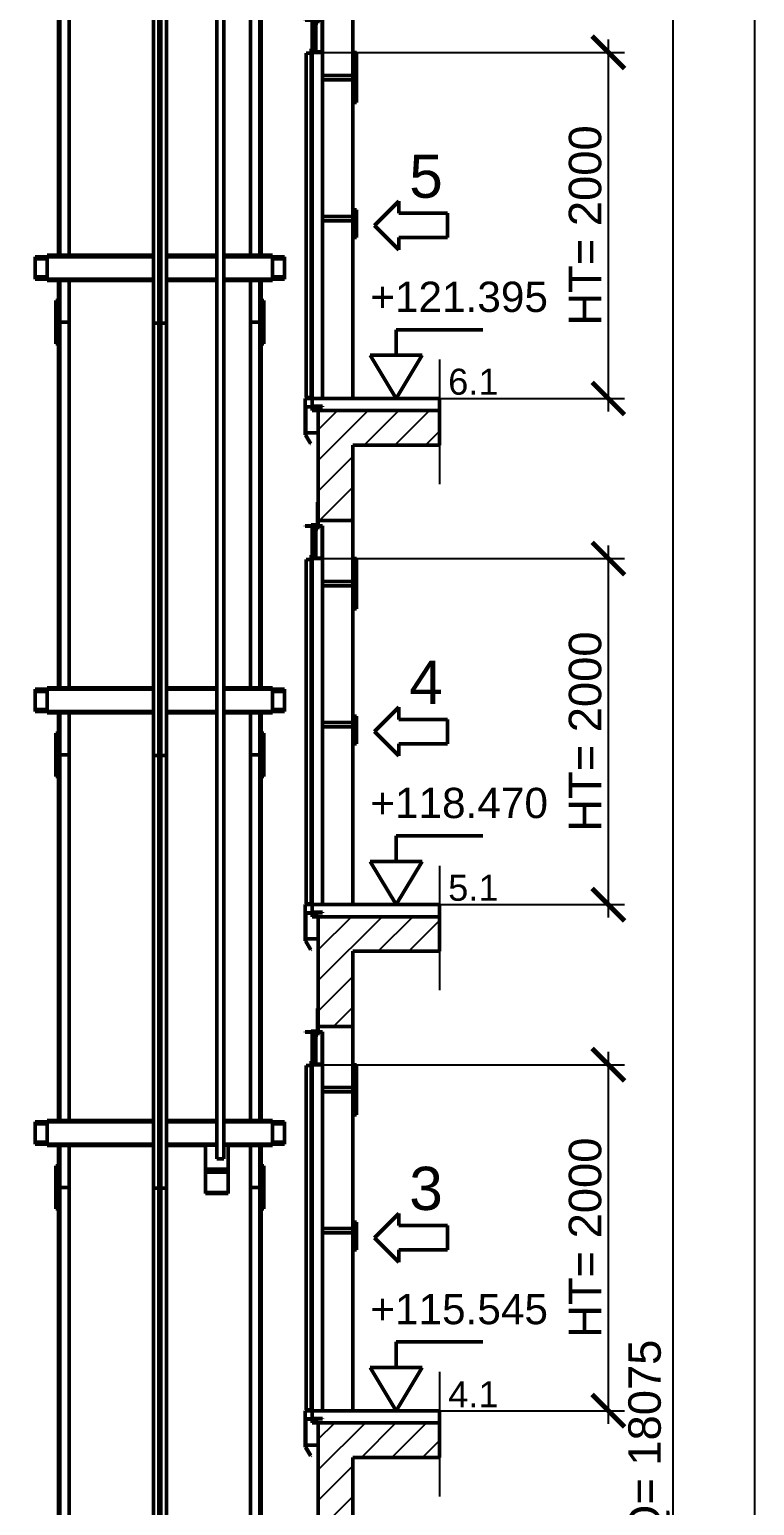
# Model space of a CAD drawing. Header units: millimetres. Extents: x -2854 to 202754, y -48725 to 27067.
# Drawn here: x 38312 to 42499, y 11479 to 20009 of the extents above; entities that cross this region are included whole.
import ezdxf

# ---------------------------------------------------------------- set-up
doc = ezdxf.new("R2010")
doc.units = ezdxf.units.MM
doc.linetypes.add('AM_ISO08W050', pattern=[18, 12, -1.5, 3, -1.5])
for name, color, linetype, lineweight in [('AM_0', 7, 'Continuous', 50), ('AM_5', 3, 'Continuous', 25), ('AM_8', 1, 'Continuous', 25), ('LDCar-AM_0', 7, 'Continuous', 50), ('LDCar-AM_4', 3, 'Continuous', 25), ('LDDoorFixingPoints-AM_0', 7, 'Continuous', 50), ('LDGuides-AM_0', 7, 'Continuous', 50), ('LDHallButton-AM_0', 7, 'Continuous', 50), ('LDRailBrackets-AM_0', 7, 'Continuous', 50), ('LDShaft-AM_0', 7, 'Continuous', 50), ('LDShaft-AM_5', 3, 'Continuous', 25), ('LDShaft-AM_7', 4, 'AM_ISO08W050', 25)]:
    doc.layers.add(name, color=color, linetype=linetype, lineweight=lineweight)
doc.layers.add('AM_VIEWS', color=1, linetype='Continuous', lineweight=25, plot=False)
doc.styles.add('LD', font='ARIALUNI.ttf')
doc.dimstyles.new('LIFT', dxfattribs={"dimtxt": 2.5, "dimasz": 2.5, "dimexe": 1.25, "dimexo": 0, "dimgap": 0.5, "dimtad": 1, "dimdec": 0, "dimzin": 1, "dimdsep": 46, "dimtxsty": 'LD', "dimblk": 'ARCHTICK', "dimcen": 0, "dimdle": 1, "dimclrd": 3, "dimclre": 3, "dimclrt": 4, "dimadec": 0, "dimazin": 0, "dimtp": 0.1, "dimtm": 0.1, "dimtfac": 0.71, "dimtdec": 0, "dimtix": 1, "dimtmove": 0, "dimatfit": 3, "dimfxl": 1, "dimtolj": 1, "dimarcsym": 0})

# ---------------------------------------------------------------- blocks, each defined once
blk = doc.blocks.new('LD_20260610085845_0000000C')
at = {"layer": 'LDShaft-AM_0'}
for p, q in [((200, 18312.5), (200, 18665)), ((25, 18312.5), (80, 18312.5)), ((80, 18287.5), (25, 18287.5)), ((80, 18312.5), (200, 18312.5)), ((200, 18287.5), (80, 18287.5)), ((200, 18287.5), (200, 18312.5)), ((200, 17497.5), (200, 18287.5)), ((25, 17497.5), (80, 17497.5)), ((80, 17497.5), (200, 17497.5)), ((200, 17472.5), (200, 17497.5)), ((80, 17472.5), (25, 17472.5)), ((200, 17472.5), (80, 17472.5)), ((200, 16445), (200, 17472.5)), ((80, 16375), (0, 16375)), ((0, 16375), (0, 15740)), ((200, 16375), (80, 16375)), ((700, 16375), (200, 16375)), ((700, 16175), (700, 16375)), ((200, 15740), (200, 16175)), ((200, 16175), (700, 16175)), ((0, 15740), (0, 15710)), ((0, 15740), (80, 15740)), ((80, 15740), (200, 15740)), ((200, 15387.5), (200, 15740)), ((25, 15387.5), (80, 15387.5)), ((80, 15362.5), (25, 15362.5)), ((80, 15387.5), (200, 15387.5)), ((200, 15362.5), (80, 15362.5)), ((200, 15362.5), (200, 15387.5)), ((200, 14572.5), (200, 15362.5)), ((25, 14572.5), (80, 14572.5)), ((80, 14547.5), (25, 14547.5)), ((80, 14572.5), (200, 14572.5)), ((200, 14547.5), (80, 14547.5)), ((200, 14547.5), (200, 14572.5)), ((200, 13520), (200, 14547.5)), ((80, 13450), (0, 13450)), ((0, 13450), (0, 12815)), ((200, 13450), (80, 13450)), ((700, 13450), (200, 13450)), ((700, 13250), (700, 13450)), ((200, 12815), (200, 13250)), ((200, 13250), (700, 13250)), ((0, 12815), (0, 12785)), ((0, 12815), (80, 12815)), ((80, 12815), (200, 12815)), ((200, 12462.5), (200, 12815)), ((25, 12462.5), (80, 12462.5)), ((80, 12462.5), (200, 12462.5)), ((200, 12437.5), (200, 12462.5)), ((80, 12437.5), (25, 12437.5)), ((200, 12437.5), (80, 12437.5)), ((200, 11647.5), (200, 12437.5)), ((25, 11647.5), (80, 11647.5)), ((80, 11622.5), (25, 11622.5)), ((80, 11647.5), (200, 11647.5)), ((200, 11622.5), (80, 11622.5)), ((200, 11622.5), (200, 11647.5)), ((200, 10595), (200, 11622.5)), ((80, 10525), (0, 10525)), ((0, 10525), (0, 9890)), ((200, 10525), (80, 10525)), ((700, 10525), (200, 10525)), ((700, 10325), (700, 10525)), ((200, 9890), (200, 10325)), ((200, 10325), (700, 10325))]:
    blk.add_line(p, q, dxfattribs=at)
blk = doc.blocks.new('LD_20260610085845_00000031')
at = {"layer": 'LDShaft-AM_0'}
for p, q in [((0, 0), (-35, 0)), ((-35, 0), (-35, -1)), ((0, -1), (0, 0)), ((-71, -1), (-71, -151)), ((-35, -1), (-71, -1)), ((-35, -1), (0, -1)), ((0, -151), (0, -22.5)), ((-71, -151), (0, -151))]:
    blk.add_line(p, q, dxfattribs=at)
blk = doc.blocks.new('LD_20260610085845_00000032')
at = {"layer": 'LDHallButton-AM_0'}
for p, q in [((5, 285), (0, 285)), ((0, 285), (0, 5)), ((18, 290), (5, 290)), ((5, 290), (5, 0)), ((5, 5), (5, 285)), ((21, 290), (18, 290)), ((21, 0), (21, 290)), ((0, 5), (5, 5)), ((5, 0), (18, 0)), ((18, 0), (21, 0))]:
    blk.add_line(p, q, dxfattribs=at)
blk = doc.blocks.new('LD_20260610085845_00000033')
at = {"layer": 'LDCar-AM_0'}
for p, q in [((-40, 2190), (-100, 2190)), ((-100, 2190), (-100, 2187)), ((-100, 2187), (-43, 2187)), ((-60, 2187), (-60, 2003)), ((-43, 2187), (-43, 2010)), ((-30, 2190), (-40, 2190)), ((-40, 2010), (-40, 2190)), ((-30, 2190), (-30, 2170)), ((0, 2190), (-30, 2190)), ((-30, 2170), (-27, 2170)), ((-27, 2170), (-27, 2187)), ((-27, 2187), (-3, 2187)), ((-3, 2187), (-3, 2003)), ((0, 2000), (0, 2190)), ((-66.5, 1995), (-95, 1995)), ((-95, 1995), (-95, 5)), ((-63.5, 2020), (-66.5, 2020)), ((-66.5, 2020), (-66.5, 2000)), ((-66.5, 2000), (0, 2000)), ((-66.5, 5), (-66.5, 1995)), ((-63.5, 2003), (-63.5, 2020)), ((-3, 2003), (-63.5, 2003)), ((-60, 2000), (-60, 0)), ((-43, 2010), (-40, 2010)), ((0, 0), (0, 2000)), ((-60, 0), (-100, 0)), ((-100, 0), (-100, -47.5)), ((-95, 5), (-66.5, 5)), ((-60, -44.5), (-60, 0)), ((-60, 0), (0, 0)), ((-100, -47.5), (-100, -210)), ((-97, -210), (-97, -47.5)), ((-97, -47.5), (-60, -47.5)), ((0, -44.5), (-60, -44.5)), ((-60, -47.5), (0, -47.5)), ((0, -47.5), (0, -44.5)), ((-100, -210), (-97, -210)), ((-97.2, -210.2), (-99.8, -211.8)), ((-99.8, -211.8), (-69.8, -260.8)), ((-67.2, -259.2), (-97.2, -210.2)), ((-69.8, -260.8), (-67.2, -259.2))]:
    blk.add_line(p, q, dxfattribs=at)
blk = doc.blocks.new('LD_20260610085845_00000035')
at = {"layer": 'LDDoorFixingPoints-AM_0'}
for p, q in [((-1, 35), (-5, 35)), ((-5, 35), (-5, -96)), ((-1, -100), (-1, 35)), ((-5, -96), (-41, -96)), ((-41, -96), (-41, -100)), ((-41, -100), (-1, -100))]:
    blk.add_line(p, q, dxfattribs=at)
blk = doc.blocks.new('LD_20260610085845_00000036')
at = {"layer": 'LDHallButton-AM_0'}
for p, q in [((5, 155), (0, 155)), ((0, 155), (0, 5)), ((18, 160), (5, 160)), ((5, 160), (5, 0)), ((5, 5), (5, 155)), ((21, 160), (18, 160)), ((20, 0), (20, 105)), ((20, 105), (21, 105)), ((21, 89.5), (20, 89.5)), ((20, 89.5), (20, 56.5)), ((21, 105), (21, 160)), ((21, 56.5), (21, 89.5)), ((0, 5), (5, 5)), ((5, 0), (18, 0)), ((18, 0), (20, 0)), ((20, 56.5), (21, 56.5))]:
    blk.add_line(p, q, dxfattribs=at)
blk = doc.blocks.new('LD_20260610085845_00000037')
at = {"layer": 'LDShaft-AM_0'}
for p, q in [((0, 0), (-35, 0)), ((-35, 0), (-35, -70)), ((80, 0), (0, 0)), ((200, 0), (80, 0)), ((700, 0), (200, 0)), ((700, -70), (700, 0)), ((-35, -70), (0, -70)), ((0, -70), (80, -70)), ((80, -70), (200, -70)), ((200, -70), (700, -70))]:
    blk.add_line(p, q, dxfattribs=at)
blk = doc.blocks.new('LD_ENTRY_FLOOR_R')
for p, q in [((0, 0), (-150, 250)), ((150, 250), (0, 0))]:
    blk.add_line(p, q)
at = {"layer": 'AM_0'}
for p, q in [((0, 397.7), (500, 397.7)), ((0, 250), (0, 397.7)), ((-150, 250), (150, 250))]:
    blk.add_line(p, q, dxfattribs=at)
blk = doc.blocks.new('LD_20260610085845_00000039')
at = {"layer": 'LDCar-AM_0'}
blk.add_blockref('LD_ENTRY_FLOOR_R', (0, 0), dxfattribs=at)
at = {"layer": 'LDCar-AM_0', "style": 'LD'}
blk.add_text('+115.545', height=175, dxfattribs=at).set_placement((-150, 500))
blk = doc.blocks.new('LD_ENTRY_R')
for p, q in [((0, 0), (140.6, 140.6)), ((140.6, 70.3), (140.6, 140.6)), ((0, 0), (140.6, -140.6)), ((140.6, 70.3), (422, 70.3)), ((422, -70.3), (422, 70.3)), ((140.6, -70.3), (422, -70.3)), ((140.6, -70.3), (140.6, -140.6))]:
    blk.add_line(p, q)
blk = doc.blocks.new('LD_20260610085845_0000003A')
at = {"layer": 'LDCar-AM_0'}
blk.add_blockref('LD_ENTRY_R', (0, 0), dxfattribs=at)
at = {"layer": 'LDCar-AM_0', "style": 'LD'}
blk.add_text('3', height=250, dxfattribs=at).set_placement((200, 160))
blk = doc.blocks.new('LD_20260610085845_0000003C')
at = {"layer": 'LDShaft-AM_0'}
for p, q in [((0, 0), (-35, 0)), ((-35, 0), (-35, -1)), ((0, -1), (0, 0)), ((-71, -1), (-71, -151)), ((-35, -1), (-71, -1)), ((-35, -1), (0, -1)), ((0, -151), (0, -22.5)), ((-71, -151), (0, -151))]:
    blk.add_line(p, q, dxfattribs=at)
blk = doc.blocks.new('LD_20260610085845_0000003D')
at = {"layer": 'LDCar-AM_0'}
for p, q in [((-40, 2190), (-100, 2190)), ((-100, 2190), (-100, 2187)), ((-100, 2187), (-43, 2187)), ((-60, 2187), (-60, 2003)), ((-43, 2187), (-43, 2010)), ((-30, 2190), (-40, 2190)), ((-40, 2010), (-40, 2190)), ((-30, 2190), (-30, 2170)), ((0, 2190), (-30, 2190)), ((-30, 2170), (-27, 2170)), ((-27, 2170), (-27, 2187)), ((-27, 2187), (-3, 2187)), ((-3, 2187), (-3, 2003)), ((0, 2000), (0, 2190)), ((-66.5, 1995), (-95, 1995)), ((-95, 1995), (-95, 5)), ((-63.5, 2020), (-66.5, 2020)), ((-66.5, 2020), (-66.5, 2000)), ((-66.5, 2000), (0, 2000)), ((-66.5, 5), (-66.5, 1995)), ((-63.5, 2003), (-63.5, 2020)), ((-3, 2003), (-63.5, 2003)), ((-60, 2000), (-60, 0)), ((-43, 2010), (-40, 2010)), ((0, 0), (0, 2000)), ((-60, 0), (-100, 0)), ((-100, 0), (-100, -47.5)), ((-95, 5), (-66.5, 5)), ((-60, -44.5), (-60, 0)), ((-60, 0), (0, 0)), ((-100, -47.5), (-100, -210)), ((-97, -210), (-97, -47.5)), ((-97, -47.5), (-60, -47.5)), ((0, -44.5), (-60, -44.5)), ((-60, -47.5), (0, -47.5)), ((0, -47.5), (0, -44.5)), ((-100, -210), (-97, -210)), ((-97.2, -210.2), (-99.8, -211.8)), ((-99.8, -211.8), (-69.8, -260.8)), ((-67.2, -259.2), (-97.2, -210.2)), ((-69.8, -260.8), (-67.2, -259.2))]:
    blk.add_line(p, q, dxfattribs=at)
blk = doc.blocks.new('LD_20260610085845_0000003F')
at = {"layer": 'LDDoorFixingPoints-AM_0'}
for p, q in [((-1, 35), (-5, 35)), ((-5, 35), (-5, -96)), ((-1, -100), (-1, 35)), ((-5, -96), (-41, -96)), ((-41, -96), (-41, -100)), ((-41, -100), (-1, -100))]:
    blk.add_line(p, q, dxfattribs=at)
blk = doc.blocks.new('LD_20260610085845_00000040')
at = {"layer": 'LDHallButton-AM_0'}
for p, q in [((5, 285), (0, 285)), ((0, 285), (0, 5)), ((18, 290), (5, 290)), ((5, 290), (5, 0)), ((5, 5), (5, 285)), ((21, 290), (18, 290)), ((21, 0), (21, 290)), ((0, 5), (5, 5)), ((5, 0), (18, 0)), ((18, 0), (21, 0))]:
    blk.add_line(p, q, dxfattribs=at)
blk = doc.blocks.new('LD_20260610085845_00000041')
at = {"layer": 'LDHallButton-AM_0'}
for p, q in [((5, 155), (0, 155)), ((0, 155), (0, 5)), ((18, 160), (5, 160)), ((5, 160), (5, 0)), ((5, 5), (5, 155)), ((21, 160), (18, 160)), ((20, 105), (21, 105)), ((20, 0), (20, 105)), ((21, 89.5), (20, 89.5)), ((20, 89.5), (20, 56.5)), ((21, 105), (21, 160)), ((21, 56.5), (21, 89.5)), ((0, 5), (5, 5)), ((5, 0), (18, 0)), ((18, 0), (20, 0)), ((20, 56.5), (21, 56.5))]:
    blk.add_line(p, q, dxfattribs=at)
blk = doc.blocks.new('LD_20260610085845_00000042')
at = {"layer": 'LDShaft-AM_0'}
for p, q in [((0, 0), (-35, 0)), ((-35, 0), (-35, -70)), ((80, 0), (0, 0)), ((200, 0), (80, 0)), ((700, 0), (200, 0)), ((700, -70), (700, 0)), ((-35, -70), (0, -70)), ((0, -70), (80, -70)), ((80, -70), (200, -70)), ((200, -70), (700, -70))]:
    blk.add_line(p, q, dxfattribs=at)
blk = doc.blocks.new('LD_20260610085845_00000044')
at = {"layer": 'LDCar-AM_0'}
blk.add_blockref('LD_ENTRY_R', (0, 0), dxfattribs=at)
at = {"layer": 'LDCar-AM_0', "style": 'LD'}
blk.add_text('4', height=250, dxfattribs=at).set_placement((200, 160))
blk = doc.blocks.new('LD_20260610085845_00000045')
at = {"layer": 'LDCar-AM_0'}
blk.add_blockref('LD_ENTRY_FLOOR_R', (0, 0), dxfattribs=at)
at = {"layer": 'LDCar-AM_0', "style": 'LD'}
blk.add_text('+118.470', height=175, dxfattribs=at).set_placement((-150, 500))
blk = doc.blocks.new('LD_20260610085845_00000047')
at = {"layer": 'LDShaft-AM_0'}
for p, q in [((0, 0), (-35, 0)), ((-35, 0), (-35, -1)), ((0, -1), (0, 0)), ((-71, -1), (-71, -151)), ((-35, -1), (-71, -1)), ((-35, -1), (0, -1)), ((0, -151), (0, -22.5)), ((-71, -151), (0, -151))]:
    blk.add_line(p, q, dxfattribs=at)
blk = doc.blocks.new('LD_20260610085845_00000048')
at = {"layer": 'LDHallButton-AM_0'}
for p, q in [((5, 155), (0, 155)), ((0, 155), (0, 5)), ((18, 160), (5, 160)), ((5, 160), (5, 0)), ((5, 5), (5, 155)), ((21, 160), (18, 160)), ((20, 0), (20, 105)), ((20, 105), (21, 105)), ((21, 89.5), (20, 89.5)), ((20, 89.5), (20, 56.5)), ((21, 105), (21, 160)), ((21, 56.5), (21, 89.5)), ((0, 5), (5, 5)), ((5, 0), (18, 0)), ((18, 0), (20, 0)), ((20, 56.5), (21, 56.5))]:
    blk.add_line(p, q, dxfattribs=at)
blk = doc.blocks.new('LD_20260610085845_00000049')
at = {"layer": 'LDHallButton-AM_0'}
for p, q in [((5, 285), (0, 285)), ((0, 285), (0, 5)), ((18, 290), (5, 290)), ((5, 290), (5, 0)), ((5, 5), (5, 285)), ((21, 290), (18, 290)), ((21, 0), (21, 290)), ((0, 5), (5, 5)), ((5, 0), (18, 0)), ((18, 0), (21, 0))]:
    blk.add_line(p, q, dxfattribs=at)
blk = doc.blocks.new('LD_20260610085845_0000004A')
at = {"layer": 'LDCar-AM_0'}
for p, q in [((-40, 2190), (-100, 2190)), ((-100, 2190), (-100, 2187)), ((-100, 2187), (-43, 2187)), ((-60, 2187), (-60, 2003)), ((-43, 2187), (-43, 2010)), ((-30, 2190), (-40, 2190)), ((-40, 2010), (-40, 2190)), ((-30, 2190), (-30, 2170)), ((0, 2190), (-30, 2190)), ((-30, 2170), (-27, 2170)), ((-27, 2170), (-27, 2187)), ((-27, 2187), (-3, 2187)), ((-3, 2187), (-3, 2003)), ((0, 2000), (0, 2190)), ((-66.5, 1995), (-95, 1995)), ((-95, 1995), (-95, 5)), ((-63.5, 2020), (-66.5, 2020)), ((-66.5, 2020), (-66.5, 2000)), ((-66.5, 2000), (0, 2000)), ((-66.5, 5), (-66.5, 1995)), ((-63.5, 2003), (-63.5, 2020)), ((-3, 2003), (-63.5, 2003)), ((-60, 2000), (-60, 0)), ((-43, 2010), (-40, 2010)), ((0, 0), (0, 2000)), ((-60, 0), (-100, 0)), ((-100, 0), (-100, -47.5)), ((-95, 5), (-66.5, 5)), ((-60, -44.5), (-60, 0)), ((-60, 0), (0, 0)), ((-100, -47.5), (-100, -210)), ((-97, -210), (-97, -47.5)), ((-97, -47.5), (-60, -47.5)), ((0, -44.5), (-60, -44.5)), ((-60, -47.5), (0, -47.5)), ((0, -47.5), (0, -44.5)), ((-100, -210), (-97, -210)), ((-97.2, -210.2), (-99.8, -211.8)), ((-99.8, -211.8), (-69.8, -260.8)), ((-67.2, -259.2), (-97.2, -210.2)), ((-69.8, -260.8), (-67.2, -259.2))]:
    blk.add_line(p, q, dxfattribs=at)
blk = doc.blocks.new('LD_20260610085845_0000004D')
at = {"layer": 'LDShaft-AM_0'}
for p, q in [((0, 0), (-35, 0)), ((-35, 0), (-35, -70)), ((80, 0), (0, 0)), ((200, 0), (80, 0)), ((700, 0), (200, 0)), ((700, -70), (700, 0)), ((-35, -70), (0, -70)), ((0, -70), (80, -70)), ((80, -70), (200, -70)), ((200, -70), (700, -70))]:
    blk.add_line(p, q, dxfattribs=at)
blk = doc.blocks.new('LD_20260610085845_0000004F')
at = {"layer": 'LDCar-AM_0'}
blk.add_blockref('LD_ENTRY_FLOOR_R', (0, 0), dxfattribs=at)
at = {"layer": 'LDCar-AM_0', "style": 'LD'}
blk.add_text('+121.395', height=175, dxfattribs=at).set_placement((-150, 500))
blk = doc.blocks.new('LD_20260610085845_00000050')
at = {"layer": 'LDCar-AM_0'}
blk.add_blockref('LD_ENTRY_R', (0, 0), dxfattribs=at)
at = {"layer": 'LDCar-AM_0', "style": 'LD'}
blk.add_text('5', height=250, dxfattribs=at).set_placement((200, 160))
blk = doc.blocks.new('LD_20260610085845_0000005F')
at = {"layer": 'AM_0'}
for p, q in [((-20, -70), (-87, -70)), ((-87, -70), (-87, -209)), ((45, -70), (20, -70)), ((45, -209), (45, -70)), ((45, -209), (-87, -209)), ((-87, -209), (-87, -226.5)), ((-87, -209), (45, -209)), ((45, -226.5), (-87, -226.5)), ((-87, -226.5), (-87, -343.5)), ((45, -226.5), (45, -209)), ((45, -343.5), (45, -226.5)), ((-87, -343.5), (-87, -350)), ((-87, -343.5), (45, -343.5)), ((-87, -350), (45, -350)), ((45, -350), (45, -343.5))]:
    blk.add_line(p, q, dxfattribs=at)
blk = doc.blocks.new('LD_20260610085845_00000060')
at = {"layer": 'AM_0'}
for p, q in [((45, 65), (-87, 65)), ((-87, 65), (-87, -74)), ((45, -74), (45, 65)), ((45, -74), (-87, -74)), ((-87, -74), (-87, -91.5)), ((-87, -74), (45, -74)), ((45, -91.5), (45, -74)), ((45, -91.5), (-87, -91.5)), ((-87, -91.5), (-87, -208.5)), ((45, -208.5), (45, -91.5)), ((-87, -208.5), (45, -208.5)), ((-87, -208.5), (-87, -215)), ((-87, -215), (-20, -215)), ((-20, -208.5), (-20, -8396.5)), ((20, -8396.5), (20, -208.5)), ((20, -215), (45, -215)), ((45, -215), (45, -208.5)), ((-20, -8396.5), (20, -8396.5))]:
    blk.add_line(p, q, dxfattribs=at)
blk = doc.blocks.new('LD_20260610085845_00000061')
at = {"layer": 'LDShaft-AM_7'}
blk.add_line((0, -20061), (0, 4980), dxfattribs=at)
blk = doc.blocks.new('LD_20260610085845_00000068')
at = {"layer": 'LDGuides-AM_0'}
for p, q in [((-5, 1250), (-37.5, 1250)), ((-37.5, 1250), (-37.5, -1250)), ((-5, -1250), (-5, 1250)), ((5, 1250), (-5, 1250)), ((-5, 1250), (-5, -1250)), ((37.5, 1250), (5, 1250)), ((5, 1250), (5, -1250)), ((5, -1250), (5, 1250)), ((37.5, -1250), (37.5, 1250)), ((-37.5, -1250), (-5, -1250)), ((-5, -1250), (5, -1250)), ((5, -1250), (37.5, -1250))]:
    blk.add_line(p, q, dxfattribs=at)
blk = doc.blocks.new('LD_20260610085845_0000006D')
at = {"layer": 'LDGuides-AM_0'}
for p, q in [((-5, 1250), (-37.5, 1250)), ((-37.5, 1250), (-37.5, -1250)), ((5, 1250), (-5, 1250)), ((-5, 1250), (-5, -1250)), ((-5, -1250), (-5, 1250)), ((5, -1250), (5, 1250)), ((37.5, 1250), (5, 1250)), ((5, 1250), (5, -1250)), ((37.5, -1250), (37.5, 1250)), ((-37.5, -1250), (-5, -1250)), ((-5, -1250), (5, -1250)), ((5, -1250), (37.5, -1250))]:
    blk.add_line(p, q, dxfattribs=at)
blk = doc.blocks.new('LD_20260610085845_0000006F')
at = {"layer": 'LDGuides-AM_0'}
for p, q in [((-5, 1250), (-37.5, 1250)), ((-37.5, 1250), (-37.5, -1250)), ((5, 1250), (-5, 1250)), ((-5, 1250), (-5, -1250)), ((-5, -1250), (-5, 1250)), ((5, -1250), (5, 1250)), ((37.5, 1250), (5, 1250)), ((5, 1250), (5, -1250)), ((37.5, -1250), (37.5, 1250)), ((-37.5, -1250), (-5, -1250)), ((-5, -1250), (5, -1250)), ((5, -1250), (37.5, -1250))]:
    blk.add_line(p, q, dxfattribs=at)
blk = doc.blocks.new('LD_20260610085845_00000071')
at = {"layer": 'LDGuides-AM_0'}
for p, q in [((-5, 1250), (-37.5, 1250)), ((-37.5, 1250), (-37.5, -1250)), ((-5, -1250), (-5, 1250)), ((5, 1250), (-5, 1250)), ((-5, 1250), (-5, -1250)), ((37.5, 1250), (5, 1250)), ((5, 1250), (5, -1250)), ((5, -1250), (5, 1250)), ((37.5, -1250), (37.5, 1250)), ((-37.5, -1250), (-5, -1250)), ((-5, -1250), (5, -1250)), ((5, -1250), (37.5, -1250))]:
    blk.add_line(p, q, dxfattribs=at)
blk = doc.blocks.new('LD_20260610085845_00000084')
at = {"layer": 'LDGuides-AM_0'}
for p, q in [((-24, 1250), (-31, 1250)), ((-31, 1250), (-31, -863.5)), ((31, 1250), (-24, 1250)), ((-24, 1250), (-24, -863.5)), ((-24, -863.5), (-24, 1250)), ((31, -863.5), (31, 1250)), ((-31, -1008.5), (-31, -1250)), ((-24, -1008.5), (-24, -1250)), ((-24, -1250), (-24, -1008.5)), ((31, -1250), (31, -1008.5)), ((-31, -1250), (-24, -1250)), ((-24, -1250), (31, -1250))]:
    blk.add_line(p, q, dxfattribs=at)
blk = doc.blocks.new('LD_20260610085845_00000085')
at = {"layer": 'AM_0'}
for p, q in [((0, 125), (-15, 125)), ((-15, 125), (-15, -125)), ((0, -125), (0, 125)), ((-15, -125), (0, -125))]:
    blk.add_line(p, q, dxfattribs=at)
blk = doc.blocks.new('LD_20260610085845_00000086')
at = {"layer": 'LDGuides-AM_0'}
for p, q in [((-24, 1250), (-31, 1250)), ((-31, 1250), (-31, -863.5)), ((-24, -863.5), (-24, 1250)), ((31, 1250), (-24, 1250)), ((-24, 1250), (-24, -863.5)), ((31, -863.5), (31, 1250)), ((-31, -1008.5), (-31, -1250)), ((-24, -1250), (-24, -1008.5)), ((-24, -1008.5), (-24, -1250)), ((31, -1250), (31, -1008.5)), ((-31, -1250), (-24, -1250)), ((-24, -1250), (31, -1250))]:
    blk.add_line(p, q, dxfattribs=at)
blk = doc.blocks.new('LD_20260610085845_00000087')
at = {"layer": 'AM_0'}
for p, q in [((0, 125), (-15, 125)), ((-15, 125), (-15, -125)), ((0, -125), (0, 125)), ((-15, -125), (0, -125))]:
    blk.add_line(p, q, dxfattribs=at)
blk = doc.blocks.new('LD_20260610085845_0000008C')
at = {"layer": 'LDGuides-AM_0'}
for p, q in [((-24, 1250), (-31, 1250)), ((-31, 1250), (-31, -863.5)), ((-24, -863.5), (-24, 1250)), ((31, 1250), (-24, 1250)), ((-24, 1250), (-24, -863.5)), ((31, -863.5), (31, 1250)), ((-31, -1008.5), (-31, -1250)), ((-24, -1250), (-24, -1008.5)), ((-24, -1008.5), (-24, -1250)), ((31, -1250), (31, -1008.5)), ((-31, -1250), (-24, -1250)), ((-24, -1250), (31, -1250))]:
    blk.add_line(p, q, dxfattribs=at)
blk = doc.blocks.new('LD_20260610085845_0000008D')
at = {"layer": 'AM_0'}
for p, q in [((0, 125), (-15, 125)), ((-15, 125), (-15, -125)), ((0, -125), (0, 125)), ((-15, -125), (0, -125))]:
    blk.add_line(p, q, dxfattribs=at)
blk = doc.blocks.new('LD_20260610085845_0000008E')
at = {"layer": 'LDGuides-AM_0'}
for p, q in [((-24, 1250), (-31, 1250)), ((-31, 1250), (-31, 759.5)), ((-24, 759.5), (-24, 1250)), ((31, 1250), (-24, 1250)), ((-24, 1250), (-24, 759.5)), ((31, 759.5), (31, 1250)), ((-31, 614.5), (-31, -863.5)), ((-24, -863.5), (-24, 614.5)), ((-24, 614.5), (-24, -863.5)), ((31, -863.5), (31, 614.5)), ((-31, -1008.5), (-31, -1250)), ((-24, -1250), (-24, -1008.5)), ((-24, -1008.5), (-24, -1250)), ((31, -1250), (31, -1008.5)), ((-31, -1250), (-24, -1250)), ((-24, -1250), (31, -1250))]:
    blk.add_line(p, q, dxfattribs=at)
blk = doc.blocks.new('LD_20260610085845_00000094')
at = {"layer": 'LDGuides-AM_0'}
for p, q in [((24, 1250), (-31, 1250)), ((-31, 1250), (-31, -863.5)), ((31, 1250), (24, 1250)), ((24, 1250), (24, -863.5)), ((24, -863.5), (24, 1250)), ((31, -863.5), (31, 1250)), ((-31, -1008.5), (-31, -1250)), ((24, -1008.5), (24, -1250)), ((24, -1250), (24, -1008.5)), ((31, -1250), (31, -1008.5)), ((-31, -1250), (24, -1250)), ((24, -1250), (31, -1250))]:
    blk.add_line(p, q, dxfattribs=at)
blk = doc.blocks.new('LD_20260610085845_00000095')
at = {"layer": 'AM_0'}
for p, q in [((15, 125), (0, 125)), ((0, 125), (0, -125)), ((15, -125), (15, 125)), ((0, -125), (15, -125))]:
    blk.add_line(p, q, dxfattribs=at)
blk = doc.blocks.new('LD_20260610085845_00000096')
at = {"layer": 'LDGuides-AM_0'}
for p, q in [((24, 1250), (-31, 1250)), ((-31, 1250), (-31, 759.5)), ((24, 759.5), (24, 1250)), ((31, 1250), (24, 1250)), ((24, 1250), (24, 759.5)), ((31, 759.5), (31, 1250)), ((-31, 614.5), (-31, -863.5)), ((24, -863.5), (24, 614.5)), ((24, 614.5), (24, -863.5)), ((31, -863.5), (31, 614.5)), ((-31, -1008.5), (-31, -1250)), ((24, -1250), (24, -1008.5)), ((24, -1008.5), (24, -1250)), ((31, -1250), (31, -1008.5)), ((-31, -1250), (24, -1250)), ((24, -1250), (31, -1250))]:
    blk.add_line(p, q, dxfattribs=at)
blk = doc.blocks.new('LD_20260610085845_0000009A')
at = {"layer": 'LDGuides-AM_0'}
for p, q in [((24, 1250), (-31, 1250)), ((-31, 1250), (-31, -863.5)), ((31, 1250), (24, 1250)), ((24, 1250), (24, -863.5)), ((24, -863.5), (24, 1250)), ((31, -863.5), (31, 1250)), ((-31, -1008.5), (-31, -1250)), ((24, -1008.5), (24, -1250)), ((24, -1250), (24, -1008.5)), ((31, -1250), (31, -1008.5)), ((-31, -1250), (24, -1250)), ((24, -1250), (31, -1250))]:
    blk.add_line(p, q, dxfattribs=at)
blk = doc.blocks.new('LD_20260610085845_0000009B')
at = {"layer": 'AM_0'}
for p, q in [((15, 125), (0, 125)), ((0, 125), (0, -125)), ((15, -125), (15, 125)), ((0, -125), (15, -125))]:
    blk.add_line(p, q, dxfattribs=at)
blk = doc.blocks.new('LD_20260610085845_0000009D')
at = {"layer": 'LDGuides-AM_0'}
for p, q in [((24, 1250), (-31, 1250)), ((-31, 1250), (-31, -863.5)), ((24, -863.5), (24, 1250)), ((31, 1250), (24, 1250)), ((24, 1250), (24, -863.5)), ((31, -863.5), (31, 1250)), ((-31, -1008.5), (-31, -1250)), ((24, -1250), (24, -1008.5)), ((24, -1008.5), (24, -1250)), ((31, -1250), (31, -1008.5)), ((-31, -1250), (24, -1250)), ((24, -1250), (31, -1250))]:
    blk.add_line(p, q, dxfattribs=at)
blk = doc.blocks.new('LD_20260610085845_0000009E')
at = {"layer": 'AM_0'}
for p, q in [((15, 125), (0, 125)), ((0, 125), (0, -125)), ((15, -125), (15, 125)), ((0, -125), (15, -125))]:
    blk.add_line(p, q, dxfattribs=at)
blk = doc.blocks.new('LD_20260610085845_000000A7')
at = {"layer": 'LDRailBrackets-AM_0'}
for p, q in [((-650, 64.5), (-720, 64.5)), ((-720, 64.5), (-720, 56.5)), ((-709, 56.5), (-720, 56.5)), ((-720, 56.5), (-720, 52.5)), ((-720, 52.5), (-709, 52.5)), ((-720, 52.5), (-720, -52.5)), ((-650, 56.5), (-709, 56.5)), ((-709, 56.5), (-709, 52.5)), ((-709, 52.5), (-709, 56.5)), ((-709, 52.5), (-650, 52.5)), ((-650, 72.5), (-650, 64.5)), ((-37.5, 72.5), (-650, 72.5)), ((-650, 64.5), (-650, -64.5)), ((-37.5, 64.5), (-650, 64.5)), ((330, 72.5), (37.5, 72.5)), ((330, 64.5), (37.5, 64.5)), ((650, 72.5), (370, 72.5)), ((650, 64.5), (370, 64.5)), ((650, 64.5), (650, 72.5)), ((720, 64.5), (650, 64.5)), ((650, -64.5), (650, 64.5)), ((709, 56.5), (650, 56.5)), ((650, 52.5), (709, 52.5)), ((709, 52.5), (709, 56.5)), ((709, 56.5), (709, 52.5)), ((720, 56.5), (709, 56.5)), ((709, 52.5), (720, 52.5)), ((720, 56.5), (720, 64.5)), ((720, 52.5), (720, 56.5)), ((720, -52.5), (720, 52.5)), ((-709, -52.5), (-720, -52.5)), ((-720, -52.5), (-720, -56.5)), ((-720, -56.5), (-720, -64.5)), ((-720, -56.5), (-709, -56.5)), ((-720, -64.5), (-650, -64.5)), ((-650, -52.5), (-709, -52.5)), ((-709, -52.5), (-709, -56.5)), ((-709, -56.5), (-709, -52.5)), ((-709, -56.5), (-650, -56.5)), ((-650, -64.5), (-37.5, -64.5)), ((-650, -64.5), (-650, -72.5)), ((-650, -72.5), (-37.5, -72.5)), ((37.5, -64.5), (330, -64.5)), ((37.5, -72.5), (330, -72.5)), ((370, -64.5), (650, -64.5)), ((370, -72.5), (650, -72.5)), ((709, -52.5), (650, -52.5)), ((650, -56.5), (709, -56.5)), ((650, -64.5), (720, -64.5)), ((650, -72.5), (650, -64.5)), ((709, -52.5), (709, -56.5)), ((720, -52.5), (709, -52.5)), ((709, -56.5), (709, -52.5)), ((709, -56.5), (720, -56.5)), ((720, -56.5), (720, -52.5)), ((720, -64.5), (720, -56.5))]:
    blk.add_line(p, q, dxfattribs=at)
blk = doc.blocks.new('LD_20260610085845_000000AD')
at = {"layer": 'LDRailBrackets-AM_0'}
for p, q in [((-650, 64.5), (-720, 64.5)), ((-720, 64.5), (-720, 56.5)), ((-709, 56.5), (-720, 56.5)), ((-720, 56.5), (-720, 52.5)), ((-720, 52.5), (-720, -52.5)), ((-720, 52.5), (-709, 52.5)), ((-650, 56.5), (-709, 56.5)), ((-709, 56.5), (-709, 52.5)), ((-709, 52.5), (-709, 56.5)), ((-709, 52.5), (-650, 52.5)), ((-650, 72.5), (-650, 64.5)), ((-37.5, 72.5), (-650, 72.5)), ((-650, 64.5), (-650, -64.5)), ((-37.5, 64.5), (-650, 64.5)), ((330, 72.5), (37.5, 72.5)), ((330, 64.5), (37.5, 64.5)), ((650, 72.5), (370, 72.5)), ((650, 64.5), (370, 64.5)), ((650, 64.5), (650, 72.5)), ((650, -64.5), (650, 64.5)), ((720, 64.5), (650, 64.5)), ((709, 56.5), (650, 56.5)), ((650, 52.5), (709, 52.5)), ((709, 56.5), (709, 52.5)), ((720, 56.5), (709, 56.5)), ((709, 52.5), (709, 56.5)), ((709, 52.5), (720, 52.5)), ((720, 56.5), (720, 64.5)), ((720, 52.5), (720, 56.5)), ((720, -52.5), (720, 52.5)), ((-709, -52.5), (-720, -52.5)), ((-720, -52.5), (-720, -56.5)), ((-720, -56.5), (-720, -64.5)), ((-720, -56.5), (-709, -56.5)), ((-720, -64.5), (-650, -64.5)), ((-709, -56.5), (-709, -52.5)), ((-650, -52.5), (-709, -52.5)), ((-709, -52.5), (-709, -56.5)), ((-709, -56.5), (-650, -56.5)), ((-650, -64.5), (-37.5, -64.5)), ((-650, -64.5), (-650, -72.5)), ((-650, -72.5), (-37.5, -72.5)), ((37.5, -64.5), (330, -64.5)), ((37.5, -72.5), (330, -72.5)), ((370, -64.5), (650, -64.5)), ((370, -72.5), (650, -72.5)), ((709, -52.5), (650, -52.5)), ((650, -56.5), (709, -56.5)), ((650, -64.5), (720, -64.5)), ((650, -72.5), (650, -64.5)), ((709, -56.5), (709, -52.5)), ((709, -52.5), (709, -56.5)), ((720, -52.5), (709, -52.5)), ((709, -56.5), (720, -56.5)), ((720, -56.5), (720, -52.5)), ((720, -64.5), (720, -56.5))]:
    blk.add_line(p, q, dxfattribs=at)
blk = doc.blocks.new('LD_20260610085845_000000B0')
at = {"layer": 'LDRailBrackets-AM_0'}
for p, q in [((-650, 64.5), (-720, 64.5)), ((-720, 64.5), (-720, 56.5)), ((-709, 56.5), (-720, 56.5)), ((-720, 56.5), (-720, 52.5)), ((-720, 52.5), (-709, 52.5)), ((-720, 52.5), (-720, -52.5)), ((-709, 52.5), (-709, 56.5)), ((-650, 56.5), (-709, 56.5)), ((-709, 56.5), (-709, 52.5)), ((-709, 52.5), (-650, 52.5)), ((-650, 72.5), (-650, 64.5)), ((-37.5, 72.5), (-650, 72.5)), ((-650, 64.5), (-650, -64.5)), ((-37.5, 64.5), (-650, 64.5)), ((330, 72.5), (37.5, 72.5)), ((330, 64.5), (37.5, 64.5)), ((650, 72.5), (370, 72.5)), ((650, 64.5), (370, 64.5)), ((650, 64.5), (650, 72.5)), ((650, -64.5), (650, 64.5)), ((720, 64.5), (650, 64.5)), ((709, 56.5), (650, 56.5)), ((650, 52.5), (709, 52.5)), ((709, 56.5), (709, 52.5)), ((720, 56.5), (709, 56.5)), ((709, 52.5), (709, 56.5)), ((709, 52.5), (720, 52.5)), ((720, 56.5), (720, 64.5)), ((720, 52.5), (720, 56.5)), ((720, -52.5), (720, 52.5)), ((-709, -52.5), (-720, -52.5)), ((-720, -52.5), (-720, -56.5)), ((-720, -56.5), (-720, -64.5)), ((-720, -56.5), (-709, -56.5)), ((-720, -64.5), (-650, -64.5)), ((-709, -56.5), (-709, -52.5)), ((-650, -52.5), (-709, -52.5)), ((-709, -52.5), (-709, -56.5)), ((-709, -56.5), (-650, -56.5)), ((-650, -64.5), (-37.5, -64.5)), ((-650, -64.5), (-650, -72.5)), ((-650, -72.5), (-37.5, -72.5)), ((37.5, -64.5), (330, -64.5)), ((37.5, -72.5), (263, -72.5)), ((370, -64.5), (650, -64.5)), ((395, -72.5), (650, -72.5)), ((709, -52.5), (650, -52.5)), ((650, -56.5), (709, -56.5)), ((650, -64.5), (720, -64.5)), ((650, -72.5), (650, -64.5)), ((709, -56.5), (709, -52.5)), ((709, -52.5), (709, -56.5)), ((720, -52.5), (709, -52.5)), ((709, -56.5), (720, -56.5)), ((720, -56.5), (720, -52.5)), ((720, -64.5), (720, -56.5))]:
    blk.add_line(p, q, dxfattribs=at)
blk = doc.blocks.new('LD_20260610085845_000000B8')
at = {"layer": 'AM_8'}
for p, q in [((0, 16086.7), (288.3, 16375)), ((0, 16263.5), (111.5, 16375)), ((265.1, 16175), (465.1, 16375)), ((441.9, 16175), (641.9, 16375)), ((618.7, 16175), (700, 16256.3)), ((0, 15909.9), (200, 16109.9)), ((6.9, 15740), (200, 15933.1)), ((183.7, 15740), (200, 15756.3)), ((0, 13081.5), (368.5, 13450)), ((0, 13258.3), (191.7, 13450)), ((0, 13435), (15, 13450)), ((345.3, 13250), (545.3, 13450)), ((522.1, 13250), (700, 13427.9)), ((698.9, 13250), (700, 13251.1)), ((0, 12904.7), (200, 13104.7)), ((87.1, 12815), (200, 12927.9)), ((0, 10253), (272, 10525)), ((0, 10429.8), (95.2, 10525)), ((248.7, 10325), (448.7, 10525)), ((425.5, 10325), (625.5, 10525)), ((602.3, 10325), (700, 10422.7)), ((0, 10076.3), (200, 10276.3)), ((0, 9899.5), (200, 10099.5))]:
    blk.add_line(p, q, dxfattribs=at)
blk = doc.blocks.new('_ArchTick')
at = {"color": 0, "linetype": 'ByBlock', "const_width": 0.15}
blk.add_lwpolyline([(-0.5, -0.5), (0.5, 0.5)], dxfattribs=at)
blk = doc.blocks.new('*D2800')
at = {"layer": 'AM_5', "color": 3, "lineweight": -2, "transparency": 16777216}
for p, q in [((35004.9, 1382.2), (35004.9, 24453.2)), ((39064.9, 24378.2), (34911.2, 24378.2)), ((39064.9, 1457.2), (34911.2, 1457.2))]:
    blk.add_line(p, q, dxfattribs=at)
at = {"layer": 'Defpoints', "color": 0, "transparency": 16777216}
for p in [(35004.9, 24378.2), (39064.9, 24378.2), (39064.9, 1457.2)]:
    blk.add_point(p, dxfattribs=at)
at = {"layer": 'AM_5', "color": 3, "lineweight": -2, "transparency": 16777216, "xscale": 187.5, "yscale": 187.5, "zscale": 187.5}
for p, rotation in [((35004.9, 24378.2), 90), ((35004.9, 1457.2), 270)]:
    blk.add_blockref('_ArchTick', p, dxfattribs=dict(at, rotation=rotation))
at = {"layer": 'AM_5', "color": 4, "transparency": 16777216, "insert": (34844.6, 12917.7), "char_height": 187.5, "attachment_point": 5, "rotation": 90, "style": 'LD'}
blk.add_mtext('\\A1;Car Guide rail track length (T75-3/B 75/62/10) = 22921', dxfattribs=at)
blk = doc.blocks.new('*D2811')
at = {"layer": 'Defpoints', "color": 0, "transparency": 16777216}
for p in [(40004.9, 19876.2), (41654.9, 19876.2), (40004.9, 17876.2)]:
    blk.add_point(p, dxfattribs=at)
at = {"layer": 'LDShaft-AM_5', "color": 3, "lineweight": -2, "transparency": 16777216}
for p, q in [((40004.9, 19876.2), (41748.7, 19876.2)), ((41654.9, 17801.2), (41654.9, 19951.2)), ((40004.9, 17876.2), (41748.7, 17876.2))]:
    blk.add_line(p, q, dxfattribs=at)
at = {"layer": 'LDShaft-AM_5', "color": 3, "lineweight": -2, "transparency": 16777216, "xscale": 187.5, "yscale": 187.5, "zscale": 187.5}
for p, rotation in [((41654.9, 19876.2), 90), ((41654.9, 17876.2), 270)]:
    blk.add_blockref('_ArchTick', p, dxfattribs=dict(at, rotation=rotation))
at = {"layer": 'LDShaft-AM_5', "color": 4, "transparency": 16777216, "insert": (41521.6, 18876.2), "char_height": 187.5, "attachment_point": 5, "rotation": 90, "style": 'LD'}
blk.add_mtext('\\A1;HT= 2000', dxfattribs=at)
blk = doc.blocks.new('*D2813')
at = {"layer": 'Defpoints', "color": 0, "transparency": 16777216}
for p in [(40004.9, 14026.2), (41654.9, 14026.2), (40004.9, 12026.2)]:
    blk.add_point(p, dxfattribs=at)
at = {"layer": 'LDShaft-AM_5', "color": 3, "lineweight": -2, "transparency": 16777216}
for p, q in [((41654.9, 11951.2), (41654.9, 14101.2)), ((40004.9, 14026.2), (41748.7, 14026.2)), ((40004.9, 12026.2), (41748.7, 12026.2))]:
    blk.add_line(p, q, dxfattribs=at)
at = {"layer": 'LDShaft-AM_5', "color": 3, "lineweight": -2, "transparency": 16777216, "xscale": 187.5, "yscale": 187.5, "zscale": 187.5}
for p, rotation in [((41654.9, 14026.2), 90), ((41654.9, 12026.2), 270)]:
    blk.add_blockref('_ArchTick', p, dxfattribs=dict(at, rotation=rotation))
at = {"layer": 'LDShaft-AM_5', "color": 4, "transparency": 16777216, "insert": (41521.6, 13026.2), "char_height": 187.5, "attachment_point": 5, "rotation": 90, "style": 'LD'}
blk.add_mtext('\\A1;HT= 2000', dxfattribs=at)
blk = doc.blocks.new('*D2814')
at = {"layer": 'Defpoints', "color": 0, "transparency": 16777216}
for p in [(40004.9, 16951.2), (41654.9, 16951.2), (40004.9, 14951.2)]:
    blk.add_point(p, dxfattribs=at)
at = {"layer": 'LDShaft-AM_5', "color": 3, "lineweight": -2, "transparency": 16777216}
for p, q in [((41654.9, 14876.2), (41654.9, 17026.2)), ((40004.9, 16951.2), (41748.7, 16951.2)), ((40004.9, 14951.2), (41748.7, 14951.2))]:
    blk.add_line(p, q, dxfattribs=at)
at = {"layer": 'LDShaft-AM_5', "color": 3, "lineweight": -2, "transparency": 16777216, "xscale": 187.5, "yscale": 187.5, "zscale": 187.5}
for p, rotation in [((41654.9, 16951.2), 90), ((41654.9, 14951.2), 270)]:
    blk.add_blockref('_ArchTick', p, dxfattribs=dict(at, rotation=rotation))
at = {"layer": 'LDShaft-AM_5', "color": 4, "transparency": 16777216, "insert": (41521.6, 15951.2), "char_height": 187.5, "attachment_point": 5, "rotation": 90, "style": 'LD'}
blk.add_mtext('\\A1;HT= 2000', dxfattribs=at)
blk = doc.blocks.new('*D2818')
at = {"layer": 'AM_5', "color": 3, "lineweight": -2, "transparency": 16777216}
for p, q in [((35754.9, 1382.2), (35754.9, 24262.2)), ((39618.9, 24187.2), (35661.2, 24187.2)), ((39618.9, 1457.2), (35661.2, 1457.2))]:
    blk.add_line(p, q, dxfattribs=at)
at = {"layer": 'Defpoints', "color": 0, "transparency": 16777216}
for p in [(35754.9, 24187.2), (39618.9, 24187.2), (39618.9, 1457.2)]:
    blk.add_point(p, dxfattribs=at)
at = {"layer": 'AM_5', "color": 3, "lineweight": -2, "transparency": 16777216, "xscale": 187.5, "yscale": 187.5, "zscale": 187.5}
for p, rotation in [((35754.9, 24187.2), 90), ((35754.9, 1457.2), 270)]:
    blk.add_blockref('_ArchTick', p, dxfattribs=dict(at, rotation=rotation))
at = {"layer": 'AM_5', "color": 4, "transparency": 16777216, "insert": (35594.6, 12822.2), "char_height": 187.5, "attachment_point": 5, "rotation": 90, "style": 'LD'}
blk.add_mtext('\\A1;Counterweight Guide rail track length (T75-3/B 75/62/10) = 22730', dxfattribs=at)
blk = doc.blocks.new('*D2826')
at = {"layer": 'AM_5', "color": 3, "lineweight": -2, "transparency": 16777216}
for p, q in [((42029.9, 2651.2), (42029.9, 20876.2)), ((39979.9, 20801.2), (42123.7, 20801.2)), ((39979.9, 2726.2), (42123.7, 2726.2))]:
    blk.add_line(p, q, dxfattribs=at)
at = {"layer": 'Defpoints', "color": 0, "transparency": 16777216}
for p in [(39979.9, 20801.2), (42029.9, 20801.2), (39979.9, 2726.2)]:
    blk.add_point(p, dxfattribs=at)
at = {"layer": 'AM_5', "color": 3, "lineweight": -2, "transparency": 16777216, "xscale": 187.5, "yscale": 187.5, "zscale": 187.5}
for p, rotation in [((42029.9, 20801.2), 90), ((42029.9, 2726.2), 270)]:
    blk.add_blockref('_ArchTick', p, dxfattribs=dict(at, rotation=rotation))
at = {"layer": 'AM_5', "color": 4, "transparency": 16777216, "insert": (41889.7, 11763.7), "char_height": 187.5, "attachment_point": 5, "rotation": 90, "style": 'LD'}
blk.add_mtext('\\A1;HQ= 18075', dxfattribs=at)
blk = doc.blocks.new('LD_20260610085845_000000BB')
at = {"layer": 'LDCar-AM_4'}
for p, q in [((700, 16670), (700, 15950)), ((700, 13745), (700, 13025)), ((700, 10820), (700, 10100))]:
    blk.add_line(p, q, dxfattribs=at)

msp = doc.modelspace()

# ---------------------------------------------------------------- linework, layer by layer
at = {"layer": 'AM_VIEWS'}
msp.add_lwpolyline([(34404.9, 26947.2), (42498.7, 26947.2), (42498.7, -560.8), (34404.9, -560.8)], close=True, dxfattribs=at)

# ---------------------------------------------------------------- block references
for name, p in [('LD_20260610085845_00000061', (39064.9, 21067.2)), ('LD_20260610085845_0000000C', (39979.9, 1431.2)), ('LD_20260610085845_000000B8', (39979.9, 1431.2)), ('LD_20260610085845_000000BB', (39979.9, 1431.2)), ('LD_20260610085845_00000060', (39414.9, 21877.7)), ('LD_20260610085845_0000008E', (38510.9, 19567.2)), ('LD_20260610085845_00000096', (39618.9, 19567.2)), ('LD_20260610085845_0000006D', (39064.9, 19562.2)), ('LD_20260610085845_0000004A', (40004.9, 17876.2)), ('LD_20260610085845_00000049', (40179.9, 19586.2)), ('LD_20260610085845_00000050', (40304.9, 18876.2)), ('LD_20260610085845_00000048', (40179.9, 18806.2)), ('LD_20260610085845_000000A7', (39064.9, 18631.2)), ('LD_20260610085845_0000004F', (40429.9, 17876.2)), ('LD_20260610085845_0000008D', (38479.9, 18317.2)), ('LD_20260610085845_0000009E', (39649.9, 18317.2)), ('LD_20260610085845_0000008C', (38510.9, 17067.2)), ('LD_20260610085845_00000068', (39064.9, 17062.2)), ('LD_20260610085845_0000009D', (39618.9, 17067.2)), ('LD_20260610085845_00000047', (39979.9, 17828.7)), ('LD_20260610085845_0000004D', (39979.9, 17876.2)), ('LD_20260610085845_0000003F', (39979.9, 17241.2)), ('LD_20260610085845_0000003D', (40004.9, 14951.2)), ('LD_20260610085845_00000040', (40179.9, 16661.2)), ('LD_20260610085845_00000044', (40304.9, 15951.2)), ('LD_20260610085845_000000AD', (39064.9, 16131.2)), ('LD_20260610085845_00000041', (40179.9, 15881.2)), ('LD_20260610085845_00000087', (38479.9, 15817.2)), ('LD_20260610085845_00000095', (39649.9, 15817.2)), ('LD_20260610085845_00000086', (38510.9, 14567.2)), ('LD_20260610085845_00000071', (39064.9, 14562.2)), ('LD_20260610085845_00000094', (39618.9, 14567.2)), ('LD_20260610085845_00000045', (40429.9, 14951.2)), ('LD_20260610085845_00000042', (39979.9, 14951.2)), ('LD_20260610085845_0000003C', (39979.9, 14903.7)), ('LD_20260610085845_00000035', (39979.9, 14316.2)), ('LD_20260610085845_00000033', (40004.9, 12026.2)), ('LD_20260610085845_00000032', (40179.9, 13736.2)), ('LD_20260610085845_000000B0', (39064.9, 13631.2)), ('LD_20260610085845_0000005F', (39414.9, 13631.2)), ('LD_20260610085845_00000085', (38479.9, 13317.2)), ('LD_20260610085845_0000009B', (39649.9, 13317.2)), ('LD_20260610085845_0000003A', (40304.9, 13026.2)), ('LD_20260610085845_00000084', (38510.9, 12067.2)), ('LD_20260610085845_0000006F', (39064.9, 12062.2)), ('LD_20260610085845_0000009A', (39618.9, 12067.2)), ('LD_20260610085845_00000036', (40179.9, 12956.2)), ('LD_20260610085845_00000039', (40429.9, 12026.2)), ('LD_20260610085845_00000031', (39979.9, 11978.7)), ('LD_20260610085845_00000037', (39979.9, 12026.2))]:
    msp.add_blockref(name, p)

# ---------------------------------------------------------------- texts
at = {"layer": 'LDShaft-AM_0', "char_height": 150, "attachment_point": 7, "style": 'LD'}
for s, insert in [('\\fArial Unicode MS|b0|i0;\\l\\C256;6.1', (40729.9, 17896.2)), ('\\fArial Unicode MS|b0|i0;\\l\\C256;5.1', (40729.9, 14971.2)), ('\\fArial Unicode MS|b0|i0;\\l\\C256;4.1', (40729.9, 12046.2))]:
    msp.add_mtext(s, dxfattribs=dict(at, insert=insert))

# ---------------------------------------------------------------- dimensions: what is measured, and where the dimension line sits
at = {"layer": 'AM_5'}
for base, p1, p2, text, picture, middle in [((35004.9, 24378.2), (39064.9, 1457.2), (39064.9, 24378.2), 'Car Guide rail track length (T75-3/B 75/62/10) = <>', '*D2800', (34844.6, 12917.7)), ((35754.9, 24187.2), (39618.9, 1457.2), (39618.9, 24187.2), 'Counterweight Guide rail track length (T75-3/B 75/62/10) = <>', '*D2818', (35594.6, 12822.2)), ((42029.9, 20801.2), (39979.9, 2726.2), (39979.9, 20801.2), 'HQ= <>', '*D2826', (41889.7, 11763.7))]:
    dim = msp.add_linear_dim(base=base, p1=p1, p2=p2, angle=90, text=text, dimstyle='LIFT', override={"dimscale": 75, "dimtxt": 2.5, "dimtix": 1}, dxfattribs=at)
    dim.commit()
    dim.dimension.update_dxf_attribs({"geometry": picture, "text_midpoint": middle})
at = {"layer": 'LDShaft-AM_5'}
for base, p1, p2, picture, middle in [((41654.9, 19876.2), (40004.9, 17876.2), (40004.9, 19876.2), '*D2811', (41521.6, 18876.2)), ((41654.9, 16951.2), (40004.9, 14951.2), (40004.9, 16951.2), '*D2814', (41521.6, 15951.2)), ((41654.9, 14026.2), (40004.9, 12026.2), (40004.9, 14026.2), '*D2813', (41521.6, 13026.2))]:
    dim = msp.add_linear_dim(base=base, p1=p1, p2=p2, angle=90, text='HT= <>', dimstyle='LIFT', override={"dimscale": 75, "dimtxt": 2.5, "dimtix": 1}, dxfattribs=at)
    dim.commit()
    dim.dimension.update_dxf_attribs({"geometry": picture, "text_midpoint": middle})

doc.saveas('drawing.dxf')
